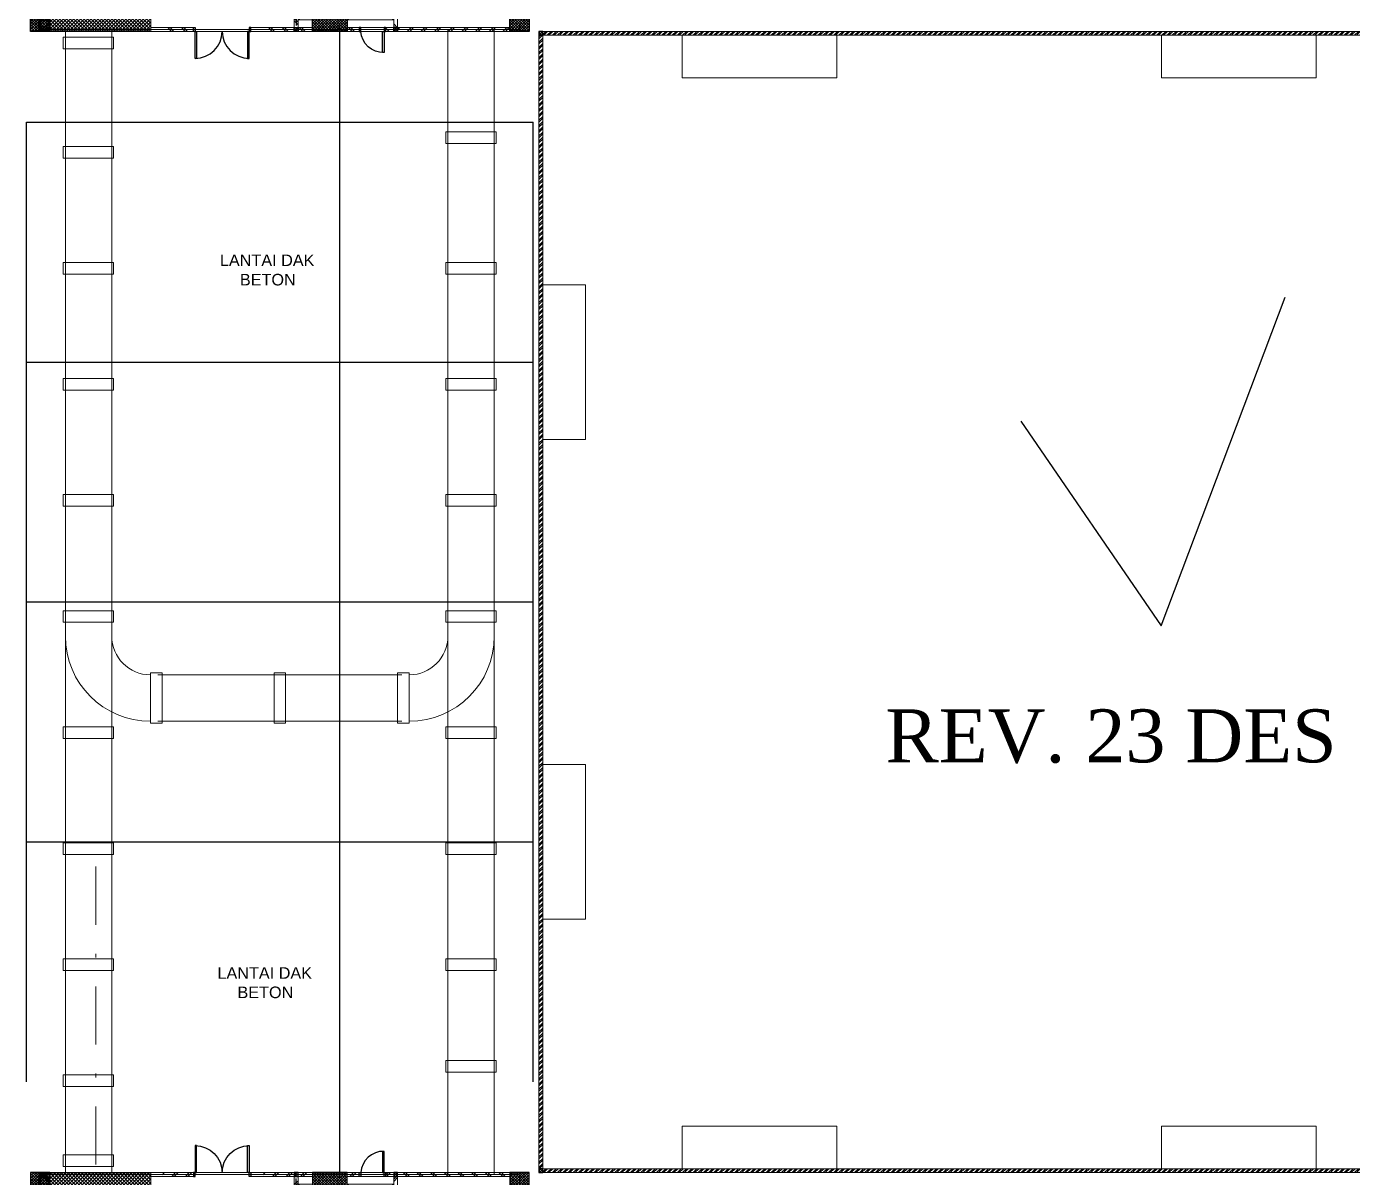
# Model space of a CAD drawing. Header units: millimetres. Extents: x -324 to 75, y -297 to 200.
# Drawn here: x -126.67 to -92.39, y 142.3 to 172.05 of the extents above; entities that cross this region are included whole.
import ezdxf
from ezdxf.enums import TextEntityAlignment as Align

# ---------------------------------------------------------------- set-up
doc = ezdxf.new("R2010")
doc.units = ezdxf.units.MM
doc.linetypes.add('ACAD_ISO02W100', pattern=[15, 12, -3])
doc.linetypes.add('DASHDOT', pattern=[1, 0.5, -0.25, 0, -0.25])
doc.layers.get('defpoints').update_dxf_attribs({"color": 1})
for name, color, linetype, lineweight in [('ars', 11, 'Continuous', 0), ('ars @ 1', 11, 'Continuous', 0), ('ATAP', 3, 'Continuous', 20), ('KOL', 1, 'Continuous', 30), ('KOLOM', 4, 'Continuous', 9), ('lan', 7, 'Continuous', 15), ('NOT', 7, 'Continuous', 20), ('tem', 5, 'Continuous', 20), ('u', 6, 'Continuous', 20)]:
    doc.layers.add(name, color=color, linetype=linetype, lineweight=lineweight)
doc.layers.add('as', color=1, linetype='Continuous', plot=False)
doc.layers.add('Kusen', color=30, linetype='Continuous')
doc.layers.add('POLYLINE TPAK', color=4, linetype='Continuous', lineweight=20, plot=False)
doc.styles.add('ROMANT', font='romantic.ttf', dxfattribs={"height": 1.2})
doc.styles.get("Standard").update_dxf_attribs({"font": 'arial.ttf'})

# ---------------------------------------------------------------- blocks, each defined once
blk = doc.blocks.new("k2'")
at = {"layer": 'ars'}
h = blk.add_hatch(dxfattribs=at)
h.set_pattern_fill('_USER', color=256, scale=0.05, angle=45, double=1, pattern_type=0)
h.set_pattern_definition([(45, (0, -4.95), (-0.03535534, 0.03535534), []), (135, (0, -4.95), (-0.03535534, -0.03535534), [])])
h.paths.add_polyline_path([(-0.25, -0.45), (0.25, -0.45), (0.25, 0.45), (-0.25, 0.45)])
at = {"layer": 'KOL'}
blk.add_lwpolyline([(-0.25, -0.45), (0.25, -0.45), (0.25, 0.45), (-0.25, 0.45)], close=True, dxfattribs=at)
blk = doc.blocks.new('K 10.10')
at = {"layer": 'ars'}
h = blk.add_hatch(dxfattribs=at)
h.set_pattern_fill('_USER', color=256, scale=0.05, angle=45, double=1, pattern_type=0)
h.set_pattern_definition([(45, (0, 0), (-0.035355339, 0.035355339), []), (135, (0, 0), (-0.035355339, -0.035355339), [])])
h.paths.add_polyline_path([(1560.538, 1380.407), (1560.638, 1380.407), (1560.638, 1380.507), (1560.538, 1380.507)])
at = {"layer": 'KOL'}
blk.add_lwpolyline([(1560.538, 1380.407), (1560.638, 1380.407), (1560.638, 1380.507), (1560.538, 1380.507)], close=True, dxfattribs=at)
blk = doc.blocks.new('P.60')
at = {"layer": 'Kusen'}
for points in [[(1472.835, 997.535), (1472.875, 997.535), (1472.875, 997.435), (1472.835, 997.435)], [(1472.875, 996.885), (1472.915, 996.885), (1472.915, 997.435), (1472.875, 997.435)], [(1473.475, 997.535), (1473.515, 997.535), (1473.515, 997.435), (1473.475, 997.435)]]:
    blk.add_lwpolyline(points, close=True, dxfattribs=at)
blk.add_arc((1472.895, 997.466), 0.581, 268.0266, 356.9943, dxfattribs=at)
blk = doc.blocks.new('LIFT TENGAH')
at = {"layer": 'ars'}
h = blk.add_hatch(dxfattribs=at)
h.set_pattern_fill('ANSI37', color=256, scale=0.02, style=0)
h.paths.add_polyline_path([(0, 5.35), (0, 5.7), (-2.91, 5.7), (-2.91, 5.35)])
h = blk.add_hatch(dxfattribs=at)
h.set_pattern_fill('TEMBOK', color=256, scale=0.25)
h.set_pattern_definition([(45, (29.5928, -10.47464), (-0.1767767, 0.1767767), []), (45, (29.6553, -10.47464), (-0.1767767, 0.1767767), [])])
h.paths.add_polyline_path([(3.71, 4.4), (3.81, 4.4), (3.81, 5.6), (3.71, 5.6)])
h = blk.add_hatch(dxfattribs=at)
h.set_pattern_fill('TEMBOK', color=256, scale=0.25)
h.set_pattern_definition([(45, (1.7978, -8.52464), (-0.1767767, 0.1767767), []), (45, (1.8603, -8.52464), (-0.1767767, 0.1767767), [])])
h.paths.add_polyline_path([(4.185, 5.6), (3.81, 5.6), (3.81, 5.7), (4.185, 5.7)])
h = blk.add_hatch(dxfattribs=at)
h.set_pattern_fill('TEMBOK', color=256, scale=0.25)
h.set_pattern_definition([(45, (3.0728, -8.52464), (-0.1767767, 0.1767767), []), (45, (3.1353, -8.52464), (-0.1767767, 0.1767767), [])])
h.paths.add_polyline_path([(5.395, 5.6), (5.085, 5.6), (5.085, 5.7), (5.395, 5.7)])
h = blk.add_hatch(dxfattribs=at)
h.set_pattern_fill('TEMBOK', color=256, scale=0.25)
h.set_pattern_definition([(45, (3.9628, -8.52464), (-0.1767767, 0.1767767), []), (45, (4.0253, -8.52464), (-0.1767767, 0.1767767), [])])
h.paths.add_polyline_path([(6.285, 5.6), (6.075, 5.6), (6.075, 5.7), (6.285, 5.7)])
h = blk.add_hatch(dxfattribs=at)
h.set_pattern_fill('TEMBOK', color=256, scale=0.25)
h.set_pattern_definition([(45, (-33.865, -7.775), (-0.1767767, 0.1767767), []), (45, (-33.8025, -7.775), (-0.1767767, 0.1767767), [])])
h.paths.add_polyline_path([(6.285, 5.6), (6.385, 5.6), (6.385, 5.1), (6.285, 5.1)])
h = blk.add_hatch(dxfattribs=at)
h.set_pattern_fill('TEMBOK', color=256, scale=0.25)
h.set_pattern_definition([(45, (30.8678, -10.87464), (-0.1767767, 0.1767767), []), (45, (30.9303, -10.87464), (-0.1767767, 0.1767767), [])])
h.paths.add_polyline_path([(4.985, 4.4), (5.085, 4.4), (5.085, 5.2), (4.985, 5.2)])
h = blk.add_hatch(dxfattribs=at)
h.set_pattern_fill('TEMBOK', color=256, scale=0.25)
h.set_pattern_definition([(45, (-0.87266, -7.475), (-0.1767767, 0.1767767), []), (45, (-0.81016, -7.475), (-0.1767767, 0.1767767), [])])
h.paths.add_polyline_path([(6.385, 3.2), (6.385, 5), (6.285, 5), (6.285, 3.2)])
h = blk.add_hatch(dxfattribs=at)
h.set_pattern_fill('TEMBOK', color=256, scale=0.25)
h.set_pattern_definition([(45, (29.5928, -11.77464), (-0.1767767, 0.1767767), []), (45, (29.6553, -11.77464), (-0.1767767, 0.1767767), [])])
h.paths.add_polyline_path([(3.71, 3.78), (3.81, 3.78), (3.81, 4.3), (3.71, 4.3)])
h = blk.add_hatch(dxfattribs=at)
h.set_pattern_fill('TEMBOK', color=256, scale=0.25)
h.set_pattern_definition([(315, (-4.09, 47.955), (-0.1767767, -0.1767767), []), (315, (-4.0275, 47.955), (-0.1767767, -0.1767767), [])])
h.paths.add_polyline_path([(3.81, 4.4), (3.81, 4.3), (4.305, 4.3), (4.305, 4.4)])
h = blk.add_hatch(dxfattribs=at)
h.set_pattern_fill('TEMBOK', color=256, scale=0.25)
h.set_pattern_definition([(315, (-2.11, 47.955), (-0.1767767, -0.1767767), []), (315, (-2.0475, 47.955), (-0.1767767, -0.1767767), [])])
h.paths.add_polyline_path([(6.285, 4.3), (5.085, 4.3), (5.085, 4.4), (6.285, 4.4)])
h = blk.add_hatch(dxfattribs=at)
h.set_pattern_fill('ANSI37', color=256, scale=0.02, style=0)
h.paths.add_polyline_path([(0, 0), (0, 0.35), (-2.91, 0.35), (-2.91, 0)])
h = blk.add_hatch(dxfattribs=at)
h.set_pattern_fill('ANSI37', color=256, scale=0.02, style=0)
h.paths.add_polyline_path([(4.088, 0.35), (4.088, 0), (6.385, 0), (6.385, 0.35)])
at = {"layer": 'ars @ 1'}
h = blk.add_hatch(dxfattribs=at)
h.set_pattern_fill('TEMBOK', color=256, scale=0.25)
h.set_pattern_definition([(45, (1555.54661, -439.5552), (-0.176776695, 0.176776695), []), (45, (1555.60911, -439.5552), (-0.176776695, 0.176776695), [])])
h.paths.add_polyline_path([(3.81, 3), (3.81, 2.9), (6.285, 2.9), (6.285, 3)])
h = blk.add_hatch(dxfattribs=at)
h.set_pattern_fill('TEMBOK', color=256, scale=0.25)
h.set_pattern_definition([(45, (1555.45412, -401.6752), (-0.176776695, 0.176776695), []), (45, (1555.51662, -401.6752), (-0.176776695, 0.176776695), [])])
h.paths.add_polyline_path([(6.285, 0.1), (6.385, 0.1), (6.385, 2.4), (6.285, 2.4)])
h = blk.add_hatch(dxfattribs=at)
h.set_pattern_fill('TEMBOK', color=256, scale=0.25)
h.set_pattern_definition([(315, (1555.54661, 442.5552), (-0.176776695, -0.176776695), []), (315, (1555.60911, 442.5552), (-0.176776695, -0.176776695), [])])
h.paths.add_polyline_path([(4.088, 0), (4.088, 0.1), (3.81, 0.1), (3.81, 0)])
for p, q in [((5.995, 5.7), (5.435, 5.7)), ((6.035, 5.6), (5.435, 5.6)), ((4.985, 4.4), (3.81, 5.4)), ((3.81, 4.4), (4.985, 5.2))]:
    blk.add_line(p, q)
for points in [[(3.81, 5.4), (4.185, 5.4)], [(6.285, 5.4), (5.047, 4.4)], [(5.085, 5.4), (6.285, 5.4)], [(5.085, 5.4), (6.285, 4.4)]]:
    blk.add_lwpolyline(points)
at = {"layer": 'as'}
blk.add_line((3.76, 0.05), (3.76, 5.55), dxfattribs=at)
at = {"layer": 'defpoints', "color": 2, "linetype": 'ACAD_ISO02W100', "ltscale": 0.02}
blk.add_lwpolyline([(-3.035, 4.8), (-2.685, 4.8), (-2.685, 0), (-3.035, 0)], close=True, dxfattribs=at)
at = {"layer": 'KOLOM', "linetype": 'ACAD_ISO02W100', "ltscale": 0.02}
for points in [[(-2.91, 5.7), (0, 5.7), (0, 5.35), (-2.91, 5.35)], [(-2.91, 0.35), (0, 0.35), (0, 0), (-2.91, 0)], [(4.088, 0.35), (6.385, 0.35), (6.385, 0), (4.088, 0)]]:
    blk.add_lwpolyline(points, close=True, dxfattribs=at)
at = {"layer": 'Kusen'}
for points in [[(3.71, 3.78), (3.71, 3.74), (3.81, 3.74), (3.81, 3.78)], [(3.71, 3.04), (3.71, 3), (3.81, 3), (3.81, 3.04)], [(3.81, 3.08), (3.81, 3.04), (4.51, 3.04), (4.51, 3.08)]]:
    blk.add_lwpolyline(points, close=True, dxfattribs=at)
blk.add_arc((3.81, 3.04), 0.7, 0, 90, dxfattribs=at)
at = {"layer": 'lan'}
blk.add_line((3.71, 3.74), (3.71, 3.04), dxfattribs=at)
at = {"layer": 'tem'}
for points in [[(-2.91, 5.7), (0, 5.7), (0, 0), (-2.91, 0)], [(3.81, 4.4), (3.71, 4.4), (3.71, 5.6), (3.81, 5.6)], [(4.185, 5.6), (3.81, 5.6), (3.81, 5.7), (4.185, 5.7)], [(5.395, 5.6), (5.085, 5.6), (5.085, 5.7), (5.395, 5.7)], [(6.285, 5.6), (6.075, 5.6), (6.075, 5.7), (6.285, 5.7)], [(6.385, 4.4), (6.385, 5.6), (6.285, 5.6), (6.285, 4.4)], [(5.085, 4.4), (4.985, 4.4), (4.985, 5.2), (5.085, 5.2)], [(3.81, 3.78), (3.71, 3.78), (3.71, 4.3), (3.81, 4.3)], [(4.305, 4.3), (3.81, 4.3), (3.81, 4.4), (4.305, 4.4)], [(4.345, 4.4), (4.945, 4.4), (4.945, 4.3), (4.345, 4.3)], [(6.285, 4.3), (5.085, 4.3), (5.085, 4.4), (6.285, 4.4)], [(6.385, 3), (6.385, 4.3), (6.285, 4.3), (6.285, 3)], [(3.71, 3), (6.385, 3), (6.385, 0), (3.71, 0)], [(3.81, 3), (3.81, 2.9), (6.285, 2.9), (6.285, 3)], [(6.285, 0.35), (6.385, 0.35), (6.385, 2.9), (6.285, 2.9)], [(3.81, 0), (3.81, 0.1), (4.088, 0.1), (4.088, 0)]]:
    blk.add_lwpolyline(points, close=True, dxfattribs=at)
at = {"layer": 'KOLOM', "extrusion": (0, 0, -1), "xscale": -1, "zscale": -1, "rotation": 180}
for p in [(-1564.348, 1386.107), (-1566.923, 1386.107), (-1564.348, 1384.807), (-1565.623, 1384.807), (-1566.923, 1384.807), (-1564.348, 1383.407), (-1566.923, 1383.407), (-1564.348, 1380.507)]:
    blk.add_blockref('K 10.10', p, dxfattribs=at)
at = {"layer": 'Kusen', "rotation": 180}
blk.add_blockref('P.60', (1478.91, 1003.135), dxfattribs=at)
at = {"layer": 'Kusen', "xscale": -1}
blk.add_blockref('P.60', (1477.82, -993.135), dxfattribs=at)
blk = doc.blocks.new('P-70-DOBLE')
at = {"layer": 'Kusen'}
for points in [[(102.301, -17.94), (102.341, -17.94), (102.341, -18.04), (102.301, -18.04)], [(102.341, -18.04), (102.381, -18.04), (102.381, -18.74), (102.341, -18.74)], [(103.741, -18.04), (103.701, -18.04), (103.701, -18.74), (103.741, -18.74)], [(103.781, -17.94), (103.741, -17.94), (103.741, -18.04), (103.781, -18.04)]]:
    blk.add_lwpolyline(points, close=True, dxfattribs=at)
for centre, start, end in [((102.341, -18.04), 270, 360), ((103.741, -18.04), 180, 270)]:
    blk.add_arc(centre, 0.7, start, end, dxfattribs=at)
blk = doc.blocks.new('A.ATAP')
at = {"layer": 'ars'}
h = blk.add_hatch(dxfattribs=at)
h.set_pattern_fill('TEMBOK', color=256, scale=0.25)
h.set_pattern_definition([(315, (-43.49, 91.075), (-0.1767767, -0.1767767), []), (315, (-43.4275, 91.075), (-0.1767767, -0.1767767), [])])
h.paths.add_polyline_path([(-2.233, 43.1), (-2.233, 43), (-3.045, 43), (-3.045, 43.1)])
h = blk.add_hatch(dxfattribs=at)
h.set_pattern_fill('TEMBOK', color=256, scale=0.25)
h.set_pattern_definition([(315, (-40.8875, 91.075), (-0.1767767, -0.1767767), []), (315, (-40.825, 91.075), (-0.1767767, -0.1767767), [])])
h.paths.add_polyline_path([(0.37, 43.1), (0.37, 43), (-0.443, 43), (-0.443, 43.1)])
h = blk.add_hatch(dxfattribs=at)
h.set_pattern_fill('TEMBOK', color=256, scale=0.25)
h.set_pattern_definition([(45, (-37.4, -4.975), (-0.1767767, 0.1767767), []), (45, (-37.3375, -4.975), (-0.1767767, 0.1767767), [])])
h.paths.add_polyline_path([(3.045, 43.1), (3.045, 43), (5.95, 43), (5.95, 43.1)])
h = blk.add_hatch(dxfattribs=at)
h.set_pattern_fill('ANSI32', color=256, scale=0.01, style=0)
h.set_pattern_definition([(44.98015, (6.68938, 12.35), (0.06732858, -0.06737525), []), (44.98015, (6.6894, 12.3949), (0.06732858, -0.06737525), [])])
h.paths.add_polyline_path([(6.7, 13.6), (6.8, 13.6), (6.8, 42.9), (6.7, 42.9)])
h = blk.add_hatch(dxfattribs=at)
h.set_pattern_fill('ANSI32', color=256, scale=0.01, style=0)
h.set_pattern_definition([(45, (6.8, 42.9), (-0.06735192, 0.06735192), []), (45, (6.8449, 42.9), (-0.06735192, 0.06735192), [])])
h.paths.add_polyline_path([(37.35, 42.9), (37.35, 43), (6.8, 43), (6.8, 42.9)])
h = blk.add_hatch(dxfattribs=at)
h.set_pattern_fill('TEMBOK', color=256, scale=0.25)
h.set_pattern_definition([(45, (-43.49, -34.575), (-0.1767767, 0.1767767), []), (45, (-43.4275, -34.575), (-0.1767767, 0.1767767), [])])
h.paths.add_polyline_path([(-2.233, 13.4), (-2.233, 13.5), (-3.045, 13.5), (-3.045, 13.4)])
h = blk.add_hatch(dxfattribs=at)
h.set_pattern_fill('TEMBOK', color=256, scale=0.25)
h.set_pattern_definition([(45, (-40.8875, -34.575), (-0.1767767, 0.1767767), []), (45, (-40.825, -34.575), (-0.1767767, 0.1767767), [])])
h.paths.add_polyline_path([(0.37, 13.4), (0.37, 13.5), (-0.443, 13.5), (-0.443, 13.4)])
h = blk.add_hatch(dxfattribs=at)
h.set_pattern_fill('TEMBOK', color=256, scale=0.25)
h.set_pattern_definition([(315, (-37.4, 61.475), (-0.1767767, -0.1767767), []), (315, (-37.3375, 61.475), (-0.1767767, -0.1767767), [])])
h.paths.add_polyline_path([(3.045, 13.4), (3.045, 13.5), (5.95, 13.5), (5.95, 13.4)])
h = blk.add_hatch(dxfattribs=at)
h.set_pattern_fill('ANSI32', color=256, scale=0.01, style=0)
h.set_pattern_definition([(45, (6.8, 13.5), (-0.06735192, 0.06735192), []), (45, (6.8449, 13.5), (-0.06735192, 0.06735192), [])])
h.paths.add_polyline_path([(37.35, 13.5), (37.35, 13.6), (6.8, 13.6), (6.8, 13.5)])
at = {"layer": 'as'}
for p, q in [((1.55, 13.35), (1.55, 43.15)), ((-6.55, 40.65), (6.55, 40.65)), ((-6.55, 15.85), (-6.55, 40.65)), ((6.55, 15.85), (6.55, 40.65)), ((-6.55, 34.45), (6.55, 34.45)), ((-6.55, 28.25), (6.55, 28.25)), ((-6.55, 22.05), (6.55, 22.05))]:
    blk.add_line(p, q, dxfattribs=at)
at = {"layer": 'ATAP'}
for p, q in [((-5.546, 42.99), (-5.546, 13.51)), ((-4.346, 42.99), (-4.346, 13.51)), ((4.346, 43.05), (4.346, 13.45)), ((5.546, 43.05), (5.546, 13.45)), ((6.8, 42.9), (37.45, 42.9)), ((6.8, 13.6), (6.8, 42.9)), ((-3.159, 26.368), (3.159, 26.368)), ((-3.159, 25.168), (3.159, 25.168)), ((37.45, 13.6), (6.8, 13.6))]:
    blk.add_line(p, q, dxfattribs=at)
for points in [[(10.4, 42.9), (10.4, 41.8), (14.4, 41.8), (14.4, 42.9)], [(22.8, 42.9), (22.8, 41.8), (26.8, 41.8), (26.8, 42.9)], [(6.8, 36.45), (7.9, 36.45), (7.9, 32.45), (6.8, 32.45)], [(6.8, 20.05), (7.9, 20.05), (7.9, 24.05), (6.8, 24.05)], [(10.4, 13.6), (10.4, 14.7), (14.4, 14.7), (14.4, 13.6)], [(22.8, 13.6), (22.8, 14.7), (26.8, 14.7), (26.8, 13.6)]]:
    blk.add_lwpolyline(points, dxfattribs=at)
for points in [[(-5.601, 42.55), (-4.301, 42.55), (-4.301, 42.85), (-5.601, 42.85)], [(4.296, 40.1), (5.596, 40.1), (5.596, 40.4), (4.296, 40.4)], [(-5.601, 39.725), (-4.301, 39.725), (-4.301, 40.025), (-5.601, 40.025)], [(-5.601, 36.725), (-4.301, 36.725), (-4.301, 37.025), (-5.601, 37.025)], [(4.296, 36.725), (5.596, 36.725), (5.596, 37.025), (4.296, 37.025)], [(-5.601, 33.725), (-4.301, 33.725), (-4.301, 34.025), (-5.601, 34.025)], [(4.296, 33.725), (5.596, 33.725), (5.596, 34.025), (4.296, 34.025)], [(-5.601, 30.725), (-4.301, 30.725), (-4.301, 31.025), (-5.601, 31.025)], [(4.296, 30.725), (5.596, 30.725), (5.596, 31.025), (4.296, 31.025)], [(-5.601, 27.725), (-4.301, 27.725), (-4.301, 28.025), (-5.601, 28.025)], [(4.296, 27.725), (5.596, 27.725), (5.596, 28.025), (4.296, 28.025)], [(-3.046, 25.118), (-3.046, 26.418), (-3.346, 26.418), (-3.346, 25.118)], [(0.15, 25.118), (0.15, 26.418), (-0.15, 26.418), (-0.15, 25.118)], [(3.346, 25.118), (3.346, 26.418), (3.046, 26.418), (3.046, 25.118)], [(-5.601, 24.725), (-4.301, 24.725), (-4.301, 25.025), (-5.601, 25.025)], [(4.296, 24.725), (5.596, 24.725), (5.596, 25.025), (4.296, 25.025)], [(-5.601, 21.725), (-4.301, 21.725), (-4.301, 22.025), (-5.601, 22.025)], [(4.296, 21.725), (5.596, 21.725), (5.596, 22.025), (4.296, 22.025)], [(-5.601, 18.725), (-4.301, 18.725), (-4.301, 19.025), (-5.601, 19.025)], [(4.296, 18.725), (5.596, 18.725), (5.596, 19.025), (4.296, 19.025)], [(4.296, 16.1), (5.596, 16.1), (5.596, 16.4), (4.296, 16.4)], [(-5.601, 15.725), (-4.301, 15.725), (-4.301, 16.025), (-5.601, 16.025)], [(-5.601, 13.66), (-4.301, 13.66), (-4.301, 13.96), (-5.601, 13.96)]]:
    blk.add_lwpolyline(points, close=True, dxfattribs=at)
for centre, radius, start, end in [((-3.346, 27.368), 2.2, 180, 270), ((-3.346, 27.368), 1, 180, 270), ((3.346, 27.368), 2.2, 270, 0), ((3.346, 27.368), 1, 270, 0)]:
    blk.add_arc(centre, radius, start, end, dxfattribs=at)
at = {"layer": 'lan'}
for p, q in [((-3.355, 43), (0.37, 43)), ((-3.355, 13.5), (0.37, 13.5))]:
    blk.add_line(p, q, dxfattribs=at)
at = {"layer": 'tem'}
for points in [[(-2.233, 43), (-3.34, 43), (-3.34, 43.1), (-2.233, 43.1)], [(0.37, 43), (-0.753, 43), (-0.753, 43.1), (0.37, 43.1)], [(5.95, 43.1), (3.045, 43.1), (3.045, 43), (5.95, 43)], [(6.7, 13.6), (6.8, 13.6), (6.8, 42.9), (6.7, 42.9)], [(6.8, 42.9), (6.8, 43), (37.35, 43), (37.35, 42.9)], [(-2.233, 13.5), (-3.34, 13.5), (-3.34, 13.4), (-2.233, 13.4)], [(0.37, 13.5), (-0.753, 13.5), (-0.753, 13.4), (0.37, 13.4)], [(5.95, 13.4), (3.045, 13.4), (3.045, 13.5), (5.95, 13.5)], [(6.8, 13.5), (6.8, 13.6), (37.35, 13.6), (37.35, 13.5)]]:
    blk.add_lwpolyline(points, close=True, dxfattribs=at)
at = {"layer": 'u'}
for points in [[(-6.2, 43.05), (2.995, 43.05), (6.2, 43.05), (6.2, 43.15)], [(-5.95, 43.05), (-6.2, 43.05)], [(5.95, 43.05), (3.045, 43.05)]]:
    blk.add_lwpolyline(points, dxfattribs=at)
blk.add_lwpolyline([(6.2, 7.85), (-6.2, 7.85), (-6.2, 13.45), (6.2, 13.45)], close=True, dxfattribs=at)
at = {"xscale": -1, "rotation": 180}
blk.add_blockref('LIFT TENGAH', (-3.34, 48.7), dxfattribs=at)
blk.add_blockref('LIFT TENGAH', (-3.34, 7.8))
at = {"layer": 'KOL', "xscale": -1}
for p, rotation in [((-6.2, 43.45), 180), ((6.2, 43.45), 180), ((1.295, 43.25), 90)]:
    blk.add_blockref("k2'", p, dxfattribs=dict(at, rotation=rotation))
at = {"layer": 'KOL'}
for p in [(-6.2, 13.05), (6.2, 13.05)]:
    blk.add_blockref("k2'", p, dxfattribs=at)
at = {"layer": 'KOL', "rotation": 90}
blk.add_blockref("k2'", (1.295, 13.25), dxfattribs=at)
at = {"layer": 'KOLOM', "extrusion": (0, 0, -1), "xscale": -1, "zscale": -1, "rotation": 180}
for p in [(-1567.338, 1423.407), (-1567.338, 1394.007)]:
    blk.add_blockref('K 10.10', p, dxfattribs=at)
at = {"layer": 'lan', "color": 2}
blk.add_blockref('P-70-DOBLE', (-104.533, 61.04), dxfattribs=at)
at = {"layer": 'lan', "color": 2, "xscale": -1, "rotation": 180}
blk.add_blockref('P-70-DOBLE', (-104.533, -4.54), dxfattribs=at)

msp = doc.modelspace()

# ---------------------------------------------------------------- linework, layer by layer
at = {"layer": 'defpoints', "color": 2}
msp.add_lwpolyline([(-100.96, 161.847), (-97.337, 156.554), (-94.131, 165.051)], dxfattribs=at)
at = {"layer": 'NOT', "linetype": 'DASHDOT', "ltscale": 3}
msp.add_line((-124.884, 150.332), (-124.884, 123.314), dxfattribs=at)

# ---------------------------------------------------------------- block references
at = {"layer": 'POLYLINE TPAK'}
msp.add_blockref('A.ATAP', (-120.124, 128.923), dxfattribs=at)

# ---------------------------------------------------------------- texts
at = {"layer": 'defpoints', "color": 2, "style": 'ROMANT'}
msp.add_text('REV. 23 DES 2016', height=1.36987, dxfattribs=at).set_placement((-96.303, 153.029), align=Align.CENTER)
at = {"layer": 'NOT', "char_height": 0.3, "attachment_point": 1}
for insert in [(-121.798, 166.155), (-121.861, 147.733)]:
    msp.add_mtext_dynamic_manual_height_columns('\\pi0.12391;LANTAI DAK \\P\\pi0.64154;BETON', width=2.66173, gutter_width=1, heights=[0], dxfattribs=dict(at, insert=insert))

doc.saveas('drawing.dxf')
